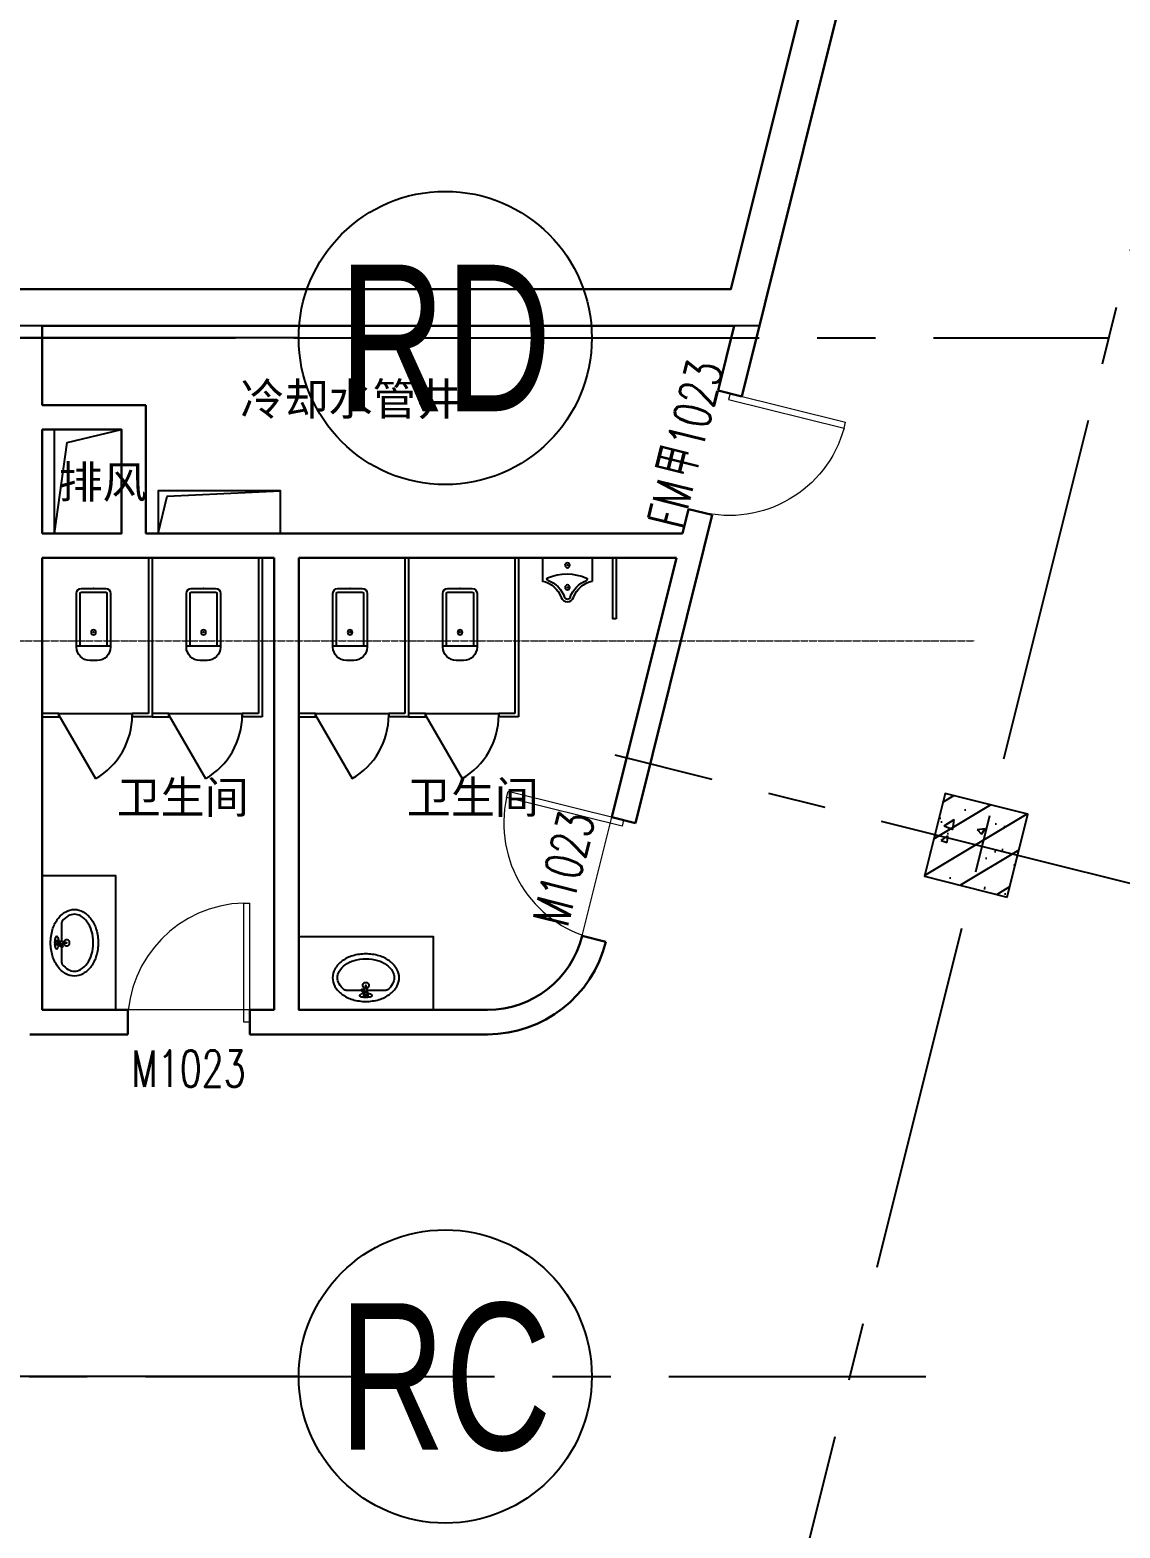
# Model space of a CAD drawing. Extents: x 138868 to 1251000, y -188972 to 132579.
# Drawn here: x 920902 to 929826, y 88438 to 100699 of the extents above; entities that cross this region are included whole.
import ezdxf
from ezdxf.enums import TextEntityAlignment as Align

# ---------------------------------------------------------------- set-up
doc = ezdxf.new("R2010")
doc.units = 0
doc.linetypes.add('CENTER2', pattern=[28.575000000000003, 19.05, -3.175, 3.175, -3.175])
doc.linetypes.add('DASHDOT', pattern=[1, 0.5, -0.25, 0, -0.25])
doc.layers.get('0').update_dxf_attribs({"color": 8})
doc.layers.get('Defpoints').update_dxf_attribs({"color": 8})
for name, color, linetype in [('#幕墙线-平面', 8, 'Continuous'), ('#标注', 8, 'Continuous'), ('#结构边线+内凹外凸边线', 8, 'Continuous'), ('#轴线', 8, 'CENTER2'), ('A-FLOR-SPCL', 8, 'Continuous'), ('A-Hole', 8, 'Continuous'), ('COLUMN', 8, 'Continuous'), ('dim', 8, 'Continuous'), ('WINDOW_TEXT', 8, 'Continuous'), ('建-填充', 8, 'Continuous'), ('数据中心轮廓线', 8, 'Continuous')]:
    doc.layers.add(name, color=color, linetype=linetype)
for name, color, linetype, lineweight in [('DOOR_FIRE', 8, 'Continuous', 13), ('DOOR_FIRE_TEXT', 8, 'Continuous', 9), ('DOTE', 8, 'DASHDOT', 5), ('PUB_TEXT', 8, 'Continuous', 5), ('WALL', 8, 'Continuous', 30), ('WINDOW', 8, 'Continuous', 13)]:
    doc.layers.add(name, color=color, linetype=linetype, lineweight=lineweight)
doc.styles.add('_TCH_WINDOW', font='SIMPLEX', dxfattribs={"height": 3.5, "bigfont": 'GBCBIG'})
doc.styles.add('JHZX', font='jrs.shx', dxfattribs={"width": 0.6, "bigfont": 'jhz.shx'})
doc.styles.get("Standard").update_dxf_attribs({"font": 'arial.ttf'})
doc.dimstyles.new('JZBZ-300', dxfattribs={"dimscale": 300, "dimtxt": 3, "dimasz": 1.5, "dimexe": 1, "dimexo": 1, "dimgap": 0.5, "dimtad": 1, "dimdec": 0, "dimdsep": 46, "dimtxsty": 'JHZX', "dimblk1": 'ARCHTICK', "dimblk2": 'ARCHTICK', "dimsah": 1, "dimcen": 0, "dimclrd": 1, "dimclre": 1, "dimclrt": 2, "dimadec": 1, "dimazin": 2, "dimtfac": 1, "dimtdec": 0, "dimtix": 1, "dimtmove": 0, "dimatfit": 3, "dimfxl": 1, "dimtolj": 1, "dimlwd": -1, "dimlwe": -1, "dimarcsym": 1})

# ---------------------------------------------------------------- blocks, each defined once
blk = doc.blocks.new('_FZH')
at = {"layer": '建-填充', "ltscale": 300}
h = blk.add_hatch(dxfattribs=at)
h.set_pattern_fill('钢筋混凝土', color=256, scale=0.1249999999999999, angle=-90.00000000000001)
h.set_pattern_definition([(315, (-0.5000000000000284, 0.5), (0.2209708691207961, 0.2209708691207959), []), (320, (-0.5000000000000284, 0.5), (-0.07844016872824407, -0.8965752282509413), [0.09374999999999993, -1.031249999999999]), (265, (-0.5000000000000284, 0.5), (0.9402401671250143, 0.1734391670162496), [0.07499999999999994, -0.8249999999999994]), (10.45139999999998, (-0.5065366750000067, 0.4252853999999786), (0.8617994275761914, -0.7231367271425267), [0.07967523749999997, -0.8764276399999996]), (316.1842, (-0.2500000000000284, 0.5), (-0.2068987679112728, -1.334051310782055), [0.1406249999999999, -1.546874999999999]), (6.635599999999983, (-0.2672416337500465, 0.3888290687499705), (1.217647338625552, -1.168328381935879), [0.1195128599999999, -1.314641249999999]), (261.1841999999999, (-0.2500000000000284, 0.5), (1.217648251156655, -1.168327431417034), [0.1124999999999999, -1.237499999999999]), (291, (-0.3125000000000284, 0.375), (-0.5032736133316734, -0.7461338151480765), [0.09374999999999993, -1.031249999999999]), (236, (-0.3125000000000284, 0.375), (0.9064375563085658, -0.3041441649019772), [0.07499999999999994, -0.8249999999999994]), (341.4514, (-0.3544395075000182, 0.3128222087499921), (0.4031631208874401, -1.050278285726862), [0.07967523749999997, -0.8764276399999996]), (307.5, (-0.5000000000000284, 0.5), (0.4161173172891392, -0.01519981914661343), [0, -0.8149999999999995, 0, -0.8374999999999995, 0, -0.8281249999999994]), (277.5, (-0.5000000000000284, 0.5), (0.49301463985295, -0.3288369218026856), [0, -0.4774999999999997, 0, -0.7962499999999995, 0, -0.3156249999999998]), (237.5, (-0.5000000000000284, 0.7787500000000023), (-0.02819358966797485, -0.6672780452155109), [0, -0.3124999999999999, 0, -0.9749999999999995, 0, -1.293749999999999]), (227.5, (-0.5000000000000284, 0.9037500000000023), (0.1251312279153969, -0.7289827116779823), [0, -0.4062499999999997, 0, -0.6474999999999995, 0, -0.9187499999999994])])
h.paths.add_polyline_path([(-0.5000000000000284, 0.5), (-0.5000000000000284, -0.5), (0.4999999999999716, -0.5), (0.4999999999999716, 0.5)])
at = {"layer": '#结构边线+内凹外凸边线'}
blk.add_lwpolyline([(-0.5000000000000284, -0.5), (0.4999999999999716, -0.5), (0.4999999999999716, 0.5), (-0.5000000000000284, 0.5)], close=True, dxfattribs=at)
blk = doc.blocks.new('9-10#$0$$TCHSYS$APDOOR2D')
blk.add_line((0.5, 0), (9.094947017729283e-16, 0.8660254037844392))
blk.add_arc((0.5, 0), 1, 120, 180)
blk = doc.blocks.new('9-10#$0$$lvtry$00000202')
for p, q in [((-109.783438805247, -40.0000000100008, 1e-08), (-109.7834388052397, -469.6564289897615, 1e-08)), ((99.78343880524699, -30.0000000100008, 1e-08), (-99.78343880523971, -30.0000000100008, 1e-08)), ((109.7834388052397, -469.6564289897615, 1e-08), (109.7834388052397, -40.0000000100008, 1e-08)), ((139.7834388052397, -469.6564289897615, 1e-08), (-139.7834388052397, -469.6564289897615, 1e-08))]:
    blk.add_line(p, q)
at = {"elevation": 1e-08}
blk.add_lwpolyline([(139.7834388052397, -40.0000000100008, 0.4142135623730951), (99.78343880523971, -1.000080374069512e-08), (-99.78343880523971, -1.000080374069512e-08, 0.4142135623730951), (-139.7834388052397, -40.0000000100008), (-139.7834388052397, -479.6564289897615, 0.4142135623730951), (-29.78343880523971, -589.6564289897615), (29.78343880523971, -589.6564289897615, 0.4142135623730903), (139.7834388052397, -479.6564289897633)], format="xyb", close=True, dxfattribs=at)
blk.add_circle((3.637978807091713e-12, -358.6146012114659, 1e-08), 20)
for centre, start, end in [((-99.78343880524699, -40.0000000100008, 1e-08), 90, 180), ((99.78343880523971, -40.0000000100008, 1e-08), 0, 90)]:
    blk.add_arc(centre, 10, start, end)
for p in [(3.637978807091713e-12, -1.000080374069512e-08, 1e-08), (3.637978807091713e-12, -358.6146012114659, 1e-08)]:
    blk.add_point(p)
blk = doc.blocks.new('9-10#$0$$lvtry$00000195')
for p, q in [((-165.1691291685966, -91.37854711315595), (-34.43534029864168, -91.37854711315595)), ((-16.69233966809043, -58.32463462447049), (-16.69233966809043, -48.48868728950038)), ((-16.18431635629895, -91.37854711315595), (-10.95621004794884, -91.37854711315595)), ((10.95620921340378, -91.37854711315595), (165.1691283340515, -91.37854711315595)), ((16.69233883354536, -58.32463462447049), (16.69233883354536, -48.48868728950038))]:
    blk.add_line(p, q)
blk.add_lwpolyline([(272.6389248470841, -194.7421038927423, -0.132138150954981), (253.5803441062635, -265.5990382041637, -0.1066614028990579), (192.7848324525585, -332.4455661378452, -0.08333936943727896), (107.9217584108592, -373.8538565439521, -0.07203938757544345), (-4.172434273641557e-07, -389.4842077855137, -0.0720393875754408), (-107.9217592453751, -373.8538565439521, -0.08333936943727983), (-192.7848332870744, -332.4455661378452, -0.1066614028990598), (-253.5803449407795, -265.5990382041928, -0.1321381509549841), (-272.6389256816001, -194.7421038927714, -0.1321381509549794), (-253.5803449407795, -123.8851695813501, -0.1066614028990545), (-192.7848332870744, -57.03864164766856, -0.08333936943728208), (-107.9217592453751, -15.63035124156158, -0.07203938757544434), (-4.172725311946124e-07, 0, -0.07203938757544699), (107.9217584108592, -15.63035124156158, -0.08333936943728112), (192.7848324525585, -57.03864164766856, -0.1066614028990595), (253.5803441062635, -123.885169581321, -0.1321381509549796)], format="xyb", close=True)
blk.add_circle((-4.172725311946124e-07, -58.32463462447049), 16.69233925081608)
for centre, radius, start, end in [((-68.2857936002656, -231.3372843045508), 174.1962364631342, 128.9256896159892, 149.890599619103), ((-165.1691291685966, -111.3785471131559), 20, 90, 128.9256896159892), ((-40.18135765722764, -49.11782039451646), 10.06450358181337, 106.6095606707905, 258.1648168314234), ((-64.28781055433137, 218.3654626998468), 258.7112282179222, 274.7069152505645, 282.3731635936319), ((-74.62124821597172, -228.4838567084807), 172.5795059260873, 71.36004855192897, 79.18732016849276), ((-28.90521539268593, -95.1004367924179), 6.774339234079719, 155.3439801166094, 308.3224154564381), ((-170.980091672518, 3.459482849924825), 166.2489730946692, 324.8410728659958, 338.133718030356), ((-170.980091672518, 3.459482849924825), 169.652629299969, 324.8410728659958, 331.3523341770557), ((-28.90521539268593, -95.1004367924179), 3.370683028779979, 155.3439801166094, 308.3224154564381), ((100.4320492770821, -209.8662862320198), 169.6526292999691, 132.31406139628, 138.8253227073732), ((-4.172725311946124e-07, -130.729449080769), 25.04147884924896, 112.5160031671943, 67.4839968328057), ((100.4320492770821, -209.8662862320198), 166.2489730946693, 125.5326775435753, 138.8253227073732), ((-12.26054613540691, -73.92359848564956), 10.59940537502004, 201.8923753688605, 261.7740202046142), ((-4.172725311946124e-07, -48.48868728950038), 16.69233925081608, 0, 180), ((-381.0866104367124, -130.7378858590819), 372.2172360846195, 2.398242787222265, 6.762688832824211), ((-4.172725311946124e-07, -111.4875916514429), 9.902517937004529, 201.7836930228204, 338.2163069771796), ((64.28780971978631, 218.3654626998468), 258.7112282179222, 257.626836406368, 265.2930847494355), ((381.0866096021673, -130.7378858590528), 372.2172360846195, 170.1008309111423, 177.6017572127778), ((74.62124738151397, -228.4838567084807), 172.5795059260873, 100.8126798315072, 110.4190736218762), ((40.18135682268257, -49.11782039451646), 10.06450358181337, 281.8351831685765, 73.39043932920947), ((165.1691283340515, -111.3785471131559), 20, 51.07431038401079, 90), ((165.1691283340515, -111.3785471131559), 20, 51.07431038401079, 90), ((68.28579276577875, -231.3372843045508), 174.1962364631293, 30.10940038089703, 51.07431038401079), ((-131.3919274636246, -194.7421038927569), 101.2469982179396, 149.890599619103, 180), ((-131.3919274636537, -194.7421038927569), 101.2469982179332, 180, 210.109400380897), ((131.3919266291668, -194.7421038927569), 101.2469982179356, 0, 30.10940038089703), ((131.3919266291668, -194.7421038927569), 101.2469982179359, 329.890599619103, 0), ((-68.2857936002656, -158.1469234809629), 174.1962364631246, 210.109400380897, 234.462320201174), ((-27.00015761008763, -100.347037374042), 245.2267269097811, 234.462320201174, 253.5182607968169), ((-4.172725311946124e-07, -9.089240177010652), 340.394967608484, 253.5182607968169, 270), ((-4.172725311946124e-07, -9.089240177039756), 340.3949676084785, 270, 286.4817392031831), ((27.00015677554256, -100.347037374042), 245.2267269097772, 286.4817392031831, 305.537679798826), ((68.28579276577875, -158.1469234809629), 174.1962364631294, 305.537679798826, 329.890599619103)]:
    blk.add_arc(centre, radius, start, end)
for p in [(-4.172725311946124e-07, -58.32463462447049), (-4.172725311946124e-07, -130.729449080769)]:
    blk.add_point(p)
blk = doc.blocks.new('9-10#$0$$lvtry$00000224')
at = {"elevation": 1e-08}
blk.add_lwpolyline([(-205, -190.6921668673604), (-205, 0), (205, 0), (205, -190.6921668674622, 0.2680681872429386), (50.76696929223908, -323.4628327439095, -0.3177651244820785), (-5.731635610572994e-08, -359.6467267491116, -0.3177651238976431), (-50.76696929212994, -323.4628327442388, 0.2680681872434905)], format="xyb", close=True, dxfattribs=at)
for centre in [(-0.03083547895221272, -60.4347828306818, 1e-08), (0, -241.6221587791042, 1e-08)]:
    blk.add_circle(centre, 20)
for centre, radius, start, end in [((-152.1659696590359, -175.0054347957957, 1e-08), 10, 114.1083874819535, 248.1393961509877), ((5.093395360730938, -526.4251228258981, 1e-08), 395.0016948295107, 66.66751466269334, 114.1083874819535), ((-242.8073158457846, -400.9316236420891, 1e-08), 233.4306809856922, 19.26394190469955, 68.1393961509877), ((242.8073158458137, -400.9316236420091, 1e-08), 233.4306809856917, 110.4941076022079, 160.7360580953005), ((157.5795444247124, -172.9081085744874, 1e-08), 10, 290.4941076022079, 66.66751466269334), ((0.2095041858192417, -316, 1e-08), 23.99999999999859, 199.2639419046995, 269.4998392461141), ((-0.2095041858265176, -316, 1e-08), 24.00000000000079, 270.5001607538859, 340.7360580953005)]:
    blk.add_arc(centre, radius, start, end)
for p in [(-0.03083547895221272, -60.4347828306818, 1e-08), (0, -241.6221587791042, 1e-08)]:
    blk.add_point(p)
blk = doc.blocks.new('Hole-3F')
at = {"layer": 'A-Hole'}
for points in [[(2799.999974466162, 114549.9999728386), (3349.999974465463, 114549.9999728386), (3349.999974465463, 113699.9999728207), (2799.999974466162, 113699.9999728207)], [(3649.999974470818, 113699.9999728376), (4649.999974470818, 113699.9999728376), (4649.999974470818, 114049.9999728376), (3649.999974470818, 114049.9999728376)]]:
    blk.add_lwpolyline(points, close=True, dxfattribs=at)
for points in [[(2799.999974466162, 113699.9999728207), (2904.066521385219, 114442.9680338581), (3349.999974473845, 114549.9999728235)], [(3649.999974470818, 113699.9999728376), (3722.514511547517, 114006.2683530492), (4649.999974470818, 114049.9999728377)]]:
    blk.add_lwpolyline(points, dxfattribs=at)
blk = doc.blocks.new('$DorLib2D$00000001')
for p, q in [((0.45, 0.9750000000000001), (0.5000000000000002, 0.9750000000000001)), ((0.45, 0), (0.45, 0.9750000000000001)), ((0.5, 0), (0.5, 0.9750000000000001)), ((0.5, 0), (0.45, 0))]:
    blk.add_line(p, q)
blk.add_arc((0.475, 0), 0.975, 91.4692835813538, 180)
blk = doc.blocks.new('*U3167')
blk.add_line((20, 4.898587196589413e-16), (0, 0))
blk.add_circle((24, 0), 4)
at = {"style": 'JHZX', "width": 0.75}
blk.add_attdef('AXES', text='', height=4, dxfattribs=at).set_placement((23.99999999999997, 0), align=Align.MIDDLE_CENTER)
blk = doc.blocks.new('_ARCHTICK')
at = {"color": 0, "linetype": 'ByBlock', "const_width": 0.15}
blk.add_lwpolyline([(-0.5, -0.5), (0.5, 0.5)], dxfattribs=at)
blk = doc.blocks.new('*D3321')
at = {"layer": '#标注', "ltscale": 300, "transparency": 16777216}
for p, q in [((856190.8966844945, 99692.36909648811), (854993.744198457, 101943.8854600338)), ((1008530.367629015, 79636.49725693116), (1010269.463448736, 81501.44919732175))]:
    blk.add_line(p, q, dxfattribs=at)
blk.add_arc((918301.9844985469, -17121.59754685307), 134550.0001244242, 46.99999999366509, 117.9999999999995, dxfattribs=at)
at = {"layer": 'Defpoints', "color": 0, "ltscale": 300, "transparency": 16777216}
for p in [(962846.5674255192, 109840.9271025278), (856331.73815333, 99427.48481863044), (1008325.768120972, 79417.09114646802), (918301.9844985469, -17121.59754685307)]:
    blk.add_point(p, dxfattribs=at)
at = {"layer": '#标注', "ltscale": 300, "transparency": 16777216, "xscale": 450, "yscale": 450, "zscale": 450}
for p, rotation in [((855134.5856672928, 101679.0011821761), 207.9999999999995), ((1010064.863940693, 81282.04308685866), 316.9999999936651)]:
    blk.add_blockref('_ARCHTICK', p, dxfattribs=dict(at, rotation=rotation))
at = {"layer": '#标注', "ltscale": 300, "transparency": 16777216, "insert": (935942.5994007356, 116872.1755902018), "char_height": 900, "attachment_point": 5, "rotation": 352.4999999968323, "style": 'JHZX'}
blk.add_mtext('\\A1;71°', dxfattribs=at)
blk = doc.blocks.new('*D3322')
at = {"layer": '#标注', "ltscale": 300, "transparency": 16777216}
for p, q in [((983851.1665590641, 97798.35182484554), (984520.0357641303, 98971.00437009812)), ((1008530.367629015, 79636.49725693121), (1009451.065416566, 80623.82475547062))]:
    blk.add_line(p, q, dxfattribs=at)
blk.add_arc((918301.984498547, -17121.59754685324), 133350.0001244263, 46.9999999936651, 60.29999991711377, dxfattribs=at)
at = {"layer": 'Defpoints', "color": 0, "ltscale": 300, "transparency": 16777216}
for p in [(983702.5289581575, 97537.76237072912), (1001435.684510989, 87142.54036943044), (1008325.768120972, 79417.09114646813), (918301.984498547, -17121.59754685324)]:
    blk.add_point(p, dxfattribs=at)
at = {"layer": '#标注', "ltscale": 300, "transparency": 16777216, "xscale": 450, "yscale": 450, "zscale": 450}
for p, rotation in [((984371.3981632235, 98710.41491598164), 150.2999999171138), ((1009246.465908523, 80404.41864500754), 316.9999999936651)]:
    blk.add_blockref('_ARCHTICK', p, dxfattribs=dict(at, rotation=rotation))
at = {"layer": '#标注', "ltscale": 300, "transparency": 16777216, "insert": (997696.3274677793, 90763.25235255435), "char_height": 900, "attachment_point": 5, "rotation": 323.6499999553894, "style": 'JHZX'}
blk.add_mtext('\\A1;13.3°', dxfattribs=at)
blk = doc.blocks.new('*D3323')
at = {"layer": '#标注', "ltscale": 300, "transparency": 16777216}
for p, q in [((950308.2513160052, 111248.5271582598), (950634.8458755462, 112558.4263906632)), ((983851.1665590642, 97798.35182484554), (984520.0357641302, 98971.00437009783))]:
    blk.add_line(p, q, dxfattribs=at)
blk.add_arc((918301.984498547, -17121.59754685313), 133350.0001244259, 60.29999991711373, 75.99999999999903, dxfattribs=at)
at = {"layer": 'Defpoints', "color": 0, "ltscale": 300, "transparency": 16777216}
for p in [(950235.6747473254, 110957.4384403771), (973530.7245299395, 104253.8893017246), (983702.5289581575, 97537.76237072906), (918301.984498547, -17121.59754685313)]:
    blk.add_point(p, dxfattribs=at)
at = {"layer": '#标注', "ltscale": 300, "transparency": 16777216, "xscale": 450, "yscale": 450, "zscale": 450}
for p, rotation in [((950562.2693068662, 112267.3376727804), 165.999999999999), ((984371.3981632236, 98710.41491598135), 330.2999999171137)]:
    blk.add_blockref('_ARCHTICK', p, dxfattribs=dict(at, rotation=rotation))
at = {"layer": '#标注', "ltscale": 300, "transparency": 16777216, "insert": (968155.2211414808, 107205.6212330961), "char_height": 900, "attachment_point": 5, "rotation": 338.14999995855635, "style": 'JHZX'}
blk.add_mtext('\\A1;15.7°', dxfattribs=at)
blk = doc.blocks.new('*D3324')
at = {"layer": '#标注', "ltscale": 300, "transparency": 16777216}
for p, q in [((918301.9844985479, 115178.402575583), (918301.9844985479, 116528.4025775726)), ((950308.251316005, 111248.5271582598), (950634.845875546, 112558.426390663))]:
    blk.add_line(p, q, dxfattribs=at)
blk.add_arc((918301.9844985468, -17121.59754685307), 133350.0001244257, 75.999999999999, 89.99999999999955, dxfattribs=at)
at = {"layer": 'Defpoints', "color": 0, "ltscale": 300, "transparency": 16777216}
for p in [(918301.9844985479, 114878.402575583), (939928.4105648552, 114463.0528831376), (950235.6747473251, 110957.4384403771), (918301.9844985468, -17121.59754685307)]:
    blk.add_point(p, dxfattribs=at)
at = {"layer": '#标注', "ltscale": 300, "transparency": 16777216, "xscale": 450, "yscale": 450, "zscale": 450}
for p, rotation in [((918301.9844985479, 116228.4025775727), 179.9999999999995), ((950562.2693068661, 112267.3376727802), 345.999999999999)]:
    blk.add_blockref('_ARCHTICK', p, dxfattribs=dict(at, rotation=rotation))
at = {"layer": '#标注', "ltscale": 300, "transparency": 16777216, "insert": (934626.3830628317, 115829.9595890001), "char_height": 900, "attachment_point": 5, "rotation": 352.9999999999993, "style": 'JHZX'}
blk.add_mtext('\\A1;14°', dxfattribs=at)

msp = doc.modelspace()

# ---------------------------------------------------------------- linework, layer by layer
at = {"layer": '#幕墙线-平面', "ltscale": 500}
msp.add_lwpolyline([(998285.7021367988, 80237.03399766423, 0.2860734634963688), (866144.3737756913, 97576.69969902467, 0.4324632496480859), (862392.3873621444, 86538.52766009257), (877125.2731387713, 58829.99946906487, 0.3897332674103929), (887336.5475836261, 55231.04394336417, -0.2739152575343032), (966866.7564053421, 44807.51845885115, 0.3893999561442285), (977654.2845651237, 45646.6890394357), (999058.200471947, 68599.57872991194, 0.4327152502695922)], format="xyb", close=True, dxfattribs=at)
msp.add_lwpolyline([(866144.3739002969, 97576.69966680114, 0.4324632496197469), (862392.3874869961, 86538.52762810932), (877125.2732638898, 58829.99943657988, 0.3897332673906265), (887336.5477104676, 55231.04391210387, -0.2124371498010051), (951317.533810321, 54318.83629549388, 0.3893999562089555), (961622.6773407378, 57617.16739056236), (977172.2098301607, 84878.39989842544, 0.4327152502067482), (973743.2372546513, 96026.01245414908, 0.2242489846275923), (866144.3739002966, 97576.69966680091)], format="xyb", dxfattribs=at)
at = {"layer": '#幕墙线-平面'}
msp.add_lwpolyline([(998095.2647136045, 80005.22893333831, 0.2860734634963688), (866268.5585628813, 97303.60971636232, 0.432463249648085), (862657.2716399438, 86679.36912903795), (877390.1574166291, 58970.84093790059, 0.3897332674103919), (887218.5090697727, 55506.8462443829, -0.2739152575343032), (967051.8826010546, 45043.58686347376, 0.3893999561442295), (977434.8784545485, 45851.28854735848), (998838.7943614612, 68804.17823793064, 0.4327152502695888), (998095.264720533, 80005.2289276463)], format="xyb", dxfattribs=at)
at = {"layer": '#幕墙线-平面', "ltscale": 300}
msp.add_lwpolyline([(866268.5586875654, 97303.60968417418, 0.432463249619747), (862657.2717648009, 86679.36909704446), (877390.1575417477, 58970.84090541583, 0.3897332673906247), (887218.5091965785, 55506.84621310746, -0.2124371498010051), (951443.3872383656, 54591.16131206322, 0.3893999562089572), (961362.0878863917, 57765.80499106646), (976911.6203758148, 85027.03749892954, 0.4327152502067479), (973611.2342718868, 95756.61458381359, 0.2242489846275924)], format="xyb", close=True, dxfattribs=at)
at = {"layer": '#轴线', "ltscale": 150}
for p, q in [((920580.617890948, 61461.40198159701), (932483.1751582739, 109199.9517297034)), ((906868.7748305814, 98178.40233790182), (929735.1942601784, 98178.40233790182)), ((984712.8874651897, 80048.5183661987), (925692.6984016616, 94763.9042328361)), ((908988.0628547487, 89678.40233790182), (928237.7568218689, 89678.40233790182))]:
    msp.add_line(p, q, dxfattribs=at)
msp.add_arc((918301.9845202272, -17121.59760284243), 124899.9999998406, 45.62366798156813, 118.9562780656252, dxfattribs=at)
at = {"layer": 'A-FLOR-SPCL', "ltscale": 5}
for p, q in [((921001.984473017, 96378.40242598642), (921001.9844729668, 95103.4024259678)), ((921871.984498228, 96378.40242589003), (921871.9844981777, 95103.40242591983)), ((921871.984473017, 96378.40242594964), (921871.9844729668, 95103.40242597897)), ((921901.984498228, 96378.40242592682), (921901.9844981767, 95078.40242591704)), ((921901.984473017, 96378.40242598642), (921901.9844729658, 95078.40242597618)), ((922771.984498228, 96378.40242589003), (922771.9844981777, 95103.40242591983)), ((922771.984473017, 96378.40242594964), (922771.9844729668, 95103.40242597897)), ((922801.984498228, 96378.40242592682), (922801.9844981767, 95078.40242591704)), ((922801.984473017, 96378.40242598642), (922801.9844729658, 95078.40242597618)), ((923101.9844730599, 96378.4024259863), (923101.9844730096, 95103.40242596768)), ((923971.9844982708, 96378.40242588992), (923971.9844982205, 95103.40242591972)), ((923971.9844730599, 96378.40242594952), (923971.9844730096, 95103.40242597886)), ((924001.9844982708, 96378.4024259267), (924001.9844982196, 95078.40242591692)), ((924001.9844730599, 96378.4024259863), (924001.9844730087, 95078.40242597606)), ((924871.9844982708, 96378.40242588992), (924871.9844982205, 95103.40242591972)), ((924871.9844730599, 96378.40242594952), (924871.9844730096, 95103.40242597886)), ((924901.9844982708, 96378.4024259267), (924901.9844982196, 95078.40242591692)), ((924901.9844730599, 96378.4024259863), (924901.9844730087, 95078.40242597606)), ((925672.0151117933, 96378.40245102119), (925672.0151117682, 95878.40245110408)), ((925672.0151117337, 96378.40242581029), (925672.0151117085, 95878.40242589317)), ((925702.0151117933, 96378.40245101979), (925702.0151117682, 95878.40245110408)), ((925702.0151117337, 96378.40242580889), (925702.0151117085, 95878.40242589317)), ((925702.0151117682, 95878.40245110408), (925672.0151117085, 95878.40245110559)), ((921139.4844981404, 95103.40242591331), (921001.9844981777, 95103.40242590866)), ((921139.4844729295, 95103.40242597245), (921001.9844729668, 95103.4024259678)), ((921001.984498228, 95078.40242591238), (921139.4844981385, 95078.40242591052)), ((921001.9844729982, 95078.40242597199), (921139.4844729276, 95078.40242597013)), ((921139.4844981385, 95078.40242591052), (921139.4844981404, 95103.40242591331)), ((921139.4844729276, 95078.40242597013), (921139.4844729295, 95103.40242597245)), ((921139.4844981404, 95103.40242597245), (921739.4844981404, 95103.40242599434)), ((921871.9844981777, 95103.40242591983), (921739.4844981404, 95103.40242593474)), ((921739.4844981404, 95103.40242593474), (921739.4844981395, 95078.40242593054)), ((921871.9844729668, 95103.40242597897), (921739.4844729295, 95103.40242599434)), ((921739.4844729295, 95103.40242599434), (921739.4844729286, 95078.40242598968)), ((921901.9844981767, 95078.40242591704), (921739.4844981404, 95078.40242593567)), ((921901.9844729658, 95078.40242597618), (921739.4844729295, 95078.4024259948)), ((922039.4844981404, 95103.40242591331), (921901.9844981777, 95103.40242590866)), ((922039.4844729295, 95103.40242597245), (921901.9844729668, 95103.4024259678)), ((921901.984498228, 95078.40242591238), (922039.4844981385, 95078.40242591052)), ((921901.9844729982, 95078.40242597199), (922039.4844729276, 95078.40242597013)), ((922039.4844981385, 95078.40242591052), (922039.4844981404, 95103.40242591331)), ((922039.4844729276, 95078.40242597013), (922039.4844729295, 95103.40242597245)), ((922039.4844981404, 95103.40242597245), (922639.4844981404, 95103.40242599434)), ((922771.9844981777, 95103.40242591983), (922639.4844981404, 95103.40242593474)), ((922639.4844981404, 95103.40242593474), (922639.4844981395, 95078.40242593054)), ((922771.9844729668, 95103.40242597897), (922639.4844729295, 95103.40242599434)), ((922639.4844729295, 95103.40242599434), (922639.4844729286, 95078.40242598968)), ((922801.9844981767, 95078.40242591704), (922639.4844981404, 95078.40242593567)), ((922801.9844729658, 95078.40242597618), (922639.4844729295, 95078.4024259948)), ((923239.4844981832, 95103.4024259132), (923101.9844982205, 95103.40242590854)), ((923239.4844729723, 95103.40242597234), (923101.9844730096, 95103.40242596768)), ((923101.9844982708, 95078.40242591227), (923239.4844981814, 95078.4024259104)), ((923101.984473041, 95078.40242597187), (923239.4844729705, 95078.40242597001)), ((923239.4844981814, 95078.4024259104), (923239.4844981832, 95103.4024259132)), ((923239.4844729705, 95078.40242597001), (923239.4844729723, 95103.40242597234)), ((923239.4844981832, 95103.40242597234), (923839.4844981832, 95103.40242599422)), ((923971.9844982205, 95103.40242591972), (923839.4844981832, 95103.40242593462)), ((923839.4844981832, 95103.40242593462), (923839.4844981823, 95078.40242593043)), ((923971.9844730096, 95103.40242597886), (923839.4844729723, 95103.40242599422)), ((923839.4844729723, 95103.40242599422), (923839.4844729714, 95078.40242598957)), ((924001.9844982196, 95078.40242591692), (923839.4844981832, 95078.40242593555)), ((924001.9844730087, 95078.40242597606), (923839.4844729723, 95078.40242599469)), ((924139.4844981832, 95103.4024259132), (924001.9844982205, 95103.40242590854)), ((924139.4844729723, 95103.40242597234), (924001.9844730096, 95103.40242596768)), ((924001.9844982708, 95078.40242591227), (924139.4844981814, 95078.4024259104)), ((924001.984473041, 95078.40242597187), (924139.4844729705, 95078.40242597001)), ((924139.4844981814, 95078.4024259104), (924139.4844981832, 95103.4024259132)), ((924139.4844729705, 95078.40242597001), (924139.4844729723, 95103.40242597234)), ((924139.4844981832, 95103.40242597234), (924739.4844981832, 95103.40242599422)), ((924871.9844982205, 95103.40242591972), (924739.4844981832, 95103.40242593462)), ((924739.4844981832, 95103.40242593462), (924739.4844981823, 95078.40242593043)), ((924871.9844730096, 95103.40242597886), (924739.4844729723, 95103.40242599422)), ((924739.4844729723, 95103.40242599422), (924739.4844729714, 95078.40242598957)), ((924901.9844730087, 95078.40242597606), (924739.4844729723, 95078.40242599469))]:
    msp.add_line(p, q, dxfattribs=at)
for points in [[(921001.9844730068, 92678.40242598223), (921001.9844730068, 93778.40242598223), (921601.9844730068, 93778.40242598223), (921601.9844730068, 92678.40242598223)], [(924201.9844730184, 92678.40242597897), (923101.9844730184, 92678.40242597897), (923101.9844730184, 93278.40242597897), (924201.9844730184, 93278.40242597897)]]:
    msp.add_lwpolyline(points, close=True, dxfattribs=at)
at = {"layer": 'dim', "ltscale": 300}
for points in [[(909963.945715663, 98578.4023309304), (907511.2838960048, 108415.4915936626, 0.08546788528828636), (866144.3739002969, 97576.19505117892, 0.4324632496197455), (862392.3874869961, 86538.02301248722), (877125.2732638898, 58829.49482095783, 0.3897332673906265), (887336.5477104676, 55230.53929648176, -0.2124371498010051), (951317.533810321, 54318.33167987183, 0.3893999562089553), (961622.6773407378, 57616.66277494014), (977172.2098301607, 84877.8952828034, 0.4327152502067507), (973743.2372546513, 96025.50783852703, 0.09273048928582212), (929092.6849368347, 108415.4916114839), (926640.0230481792, 98578.40207202872)], [(909729.5600268035, 98278.40233456931), (907282.1497937301, 108094.4286339566, 0.08495546336409823), (866268.5586874872, 97303.10506851663, 0.4324632496197475), (862657.2717648002, 86678.86448142375), (877390.1575417477, 58970.3362897936, 0.3897332673906237), (887218.5091965788, 55506.3415974853, -0.212437149801005), (951443.3872383656, 54590.65669644106, 0.3893999562089543), (961362.0878863917, 57765.30037544435), (976911.6203758148, 85026.53288330755, 0.4327152502067534), (973611.234271887, 95756.10996819154, 0.09221741090204245), (929321.8190390503, 108094.4286515407), (926874.4087352243, 98278.40206838981)]]:
    msp.add_lwpolyline(points, format="xyb", close=True, dxfattribs=at)
at = {"layer": 'DOTE'}
msp.add_line((907966.2095207847, 95700.19971366489), (928637.7541248323, 95700.19971366489), dxfattribs=at)
msp.add_arc((918301.9845455997, -17121.59765952924), 124899.9999994387, 46.00000001977925, 121.0000000005282, dxfattribs=at)
at = {"layer": 'WALL'}
for p, q in [((926640.0231385652, 98578.40212818852), (928945.6771459195, 107825.8752602158)), ((926918.2426367791, 98454.20993863011), (929174.8589863528, 107505.003767806)), ((920901.9844144958, 98578.40212818951), (918001.981797277, 98578.40212818905)), ((926640.0231385652, 98578.40212818852), (920901.9844144958, 98578.40212818951)), ((926730.2751260973, 97700.3135058998), (926918.2426180206, 98454.20993863046)), ((926668.2860818831, 98278.40212818945), (921001.9844144986, 98278.40212818858)), ((921001.9844144986, 98278.40212818858), (921001.9844144988, 97628.4024259795)), ((926668.2860818831, 98278.40212818945), (926536.2159808476, 97748.69788501837)), ((926536.2159808476, 97748.69788501837), (926730.2751260973, 97700.3135058998)), ((921851.984473025, 97628.40242597961), (921001.9844144988, 97628.4024259795)), ((921851.984473025, 97628.40242597961), (921851.9844730252, 96578.40242597857)), ((921651.9844730247, 97428.40242597961), (921001.9844144939, 97428.40242597956)), ((921001.9844144939, 97428.40242597956), (921001.9844144941, 96578.40242600557)), ((921651.9844730247, 97428.40242597961), (921651.984473025, 96578.40242600563)), ((926294.2940852477, 96778.4021587426), (926244.4285513007, 96578.40242599387)), ((926488.3532304978, 96730.01777962403), (926294.2940852477, 96778.4021587426)), ((926419.5866123342, 96454.2099386304), (926488.3532304978, 96730.01777962403)), ((921651.984473025, 96578.40242600563), (921001.9844144941, 96578.40242600557)), ((923001.9844730168, 96578.4024259866), (921851.9844730252, 96578.40242597857)), ((926244.4285513007, 96578.40242599387), (923001.9844730168, 96578.4024259866)), ((921001.9844730182, 96378.40242596972), (921001.9844730189, 92678.40242599341)), ((921751.9844730168, 96378.40242598642), (921001.9844730182, 96378.40242596972)), ((922901.9844730189, 96378.40242600319), (921751.9844730168, 96378.40242598642)), ((922901.9844730189, 96378.40242600319), (922901.9844730198, 92678.40242599364)), ((926194.5629350073, 96378.40242598997), (923101.9844730191, 96378.40242598951)), ((923101.9844730191, 96378.40242598951), (923101.9844730198, 92678.40242599288)), ((926194.5629350073, 96378.40242598997), (925665.1792998989, 94255.16063576046)), ((925859.2384451572, 94206.7762566398), (926419.5866708551, 96454.2102364272)), ((925665.1792998989, 94255.16063576046), (925859.2384451572, 94206.7762566398)), ((925617.3165495596, 93236.48053038772), (925423.2574043046, 93284.86490950768)), ((921701.9844729926, 92678.40242600162), (921001.9844730189, 92678.40242599341)), ((921701.9844729924, 92478.40242599352), (921701.9844729926, 92678.40242600162)), ((922901.9844730198, 92678.40242599364), (922701.9844729926, 92678.40242600173)), ((922701.9844729926, 92678.40242600173), (922701.9844729924, 92478.40242599364)), ((924647.0208232831, 92678.40242598677), (923101.9844730198, 92678.40242599288)), ((920901.9844730175, 92478.4024259863), (921701.9844729924, 92478.40242599352)), ((922701.9844729924, 92478.40242599364), (923001.9844730175, 92478.4024259866)), ((924647.0208232831, 92478.40242598683), (923001.9844730175, 92478.4024259866))]:
    msp.add_line(p, q, dxfattribs=at)
for centre, radius in [((924647.0208232831, 93478.40242598747), 800.0000000006814), ((924647.0208232829, 93478.40242598753), 1000.000000000708)]:
    msp.add_arc(centre, radius, 270, 346.0000000011102, dxfattribs=at)
at = {"layer": 'WINDOW'}
for p, q in [((925423.2574043041, 93284.86490950704), (925665.1792999036, 94255.16063578305)), ((922701.9844730035, 92678.40242598654), (921701.9844730035, 92678.40242598642))]:
    msp.add_line(p, q, dxfattribs=at)
at = {"layer": '数据中心轮廓线'}
msp.add_lwpolyline([(965305.915565616, 99782.76689794258, 0.07427249536410932), (929092.6849368347, 108415.4916114841), (926640.0230481795, 98578.40207202872), (909963.945715663, 98578.4023309304), (907511.2838960048, 108415.4915936626, 0.07427249553223203), (871298.0535004537, 99782.76695935108)], format="xyb", dxfattribs=at)

# ---------------------------------------------------------------- block references
at = {"layer": '#标注', "xscale": 300, "yscale": 300}
for p, values in [((917101.9845453801, 98178.4023379233), {'AXES': 'RD'}), ((917101.9845453801, 89678.40233792335), {'AXES': 'RC'})]:
    msp.add_blockref('*U3167', p, dxfattribs=at).add_auto_attribs(values)
at = {"layer": 'A-FLOR-SPCL', "ltscale": 5, "xscale": -1}
for name, p in [('9-10#$0$$lvtry$00000224', (925301.9844982708, 96378.4024259267, -1e-08)), ('9-10#$0$$lvtry$00000202', (921422.4844730049, 96127.90244947345)), ('9-10#$0$$lvtry$00000202', (922322.4844730049, 96127.90244947345)), ('9-10#$0$$lvtry$00000202', (923522.4844730478, 96127.90244947333)), ('9-10#$0$$lvtry$00000202', (924422.4844730478, 96127.90244947333))]:
    msp.add_blockref(name, p, dxfattribs=at)
at = {"layer": 'A-FLOR-SPCL', "ltscale": 5, "xscale": 600, "yscale": 600, "zscale": 25, "rotation": 180}
for p in [(921439.4844729509, 95090.90242599946), (922339.4844729509, 95090.90242599946), (923539.4844729938, 95090.90242599935), (924439.4844729938, 95090.90242599935)]:
    msp.add_blockref('9-10#$0$$TCHSYS$APDOOR2D', p, dxfattribs=at)
at = {"layer": 'A-FLOR-SPCL', "ltscale": 5, "rotation": 90}
msp.add_blockref('9-10#$0$$lvtry$00000195', (921071.255023926, 93228.40242639947), dxfattribs=at)
at = {"layer": 'A-FLOR-SPCL', "ltscale": 5, "xscale": -1, "rotation": 180}
msp.add_blockref('9-10#$0$$lvtry$00000195', (923651.9844734357, 92747.6729768982), dxfattribs=at)
at = {"layer": 'A-Hole'}
msp.add_blockref('Hole-3F', (918301.984440014, -17121.59782154748), dxfattribs=at)
at = {"layer": 'COLUMN', "xscale": 700.0000000000591, "yscale": 700.0000000000591, "zscale": 700.0000000000591, "rotation": 75.99999999999785}
msp.add_blockref('_FZH', (928648.5827118815, 94026.91973240807), dxfattribs=at)
at = {"layer": 'DOOR_FIRE', "xscale": -999.9999999999999, "yscale": 999.9999999999999, "zscale": 200, "rotation": 255.9999999999999}
msp.add_blockref('$DorLib2D$00000001', (926512.2846056714, 97239.35783232789), dxfattribs=at)
at = {"layer": 'WINDOW'}
ref = msp.add_blockref('$DorLib2D$00000001', (925641.2479247313, 93745.82058308512), dxfattribs=dict(at, xscale=1000, yscale=1000, zscale=1000, rotation=76.00000000000345))
ref.add_attrib('A', 'M1023', (925303.2655263692, 93345.70065367053), dxfattribs={"layer": 'WINDOW_TEXT', "height": 297.5, "rotation": 76.00000000000347, "style": '_TCH_WINDOW', "width": 0.7058823529411765})
ref = msp.add_blockref('$DorLib2D$00000001', (922201.9844730035, 92578.40242598648), dxfattribs=dict(at, xscale=1000, yscale=1000, zscale=-1000))
ref.add_attrib('A', 'M1023', (921731.9844730012, 92049.75732108555), dxfattribs={"layer": 'WINDOW_TEXT', "height": 297.5, "style": '_TCH_WINDOW', "width": 0.7058823529411765})

# ---------------------------------------------------------------- texts
at = {"layer": 'DOOR_FIRE_TEXT', "style": '_TCH_WINDOW', "width": 0.7058823529411765}
for s, p in [('1023', (926406.361771611, 97248.11536160379)), ('FM', (926245.3035564341, 96602.14614298305))]:
    msp.add_text(s, height=297.5, rotation=75.99999999999984, dxfattribs=at).set_placement(p)
at = {"layer": 'DOOR_FIRE_TEXT', "style": '_TCH_WINDOW'}
msp.add_text('甲', height=337.5886524822695, rotation=75.99999999999984, dxfattribs=at).set_placement((926346.9107525861, 97009.67034801893))
at = {"layer": 'PUB_TEXT'}
for s, p in [('冷却水管井', (922624.3616503745, 97545.82340510318)), ('排风', (921135.911829981, 96867.16489578667)), ('卫生间', (921611.5638371215, 94286.69917627977)), ('卫生间', (923986.658823156, 94286.69917627977))]:
    msp.add_text(s, height=264.3459915611814, dxfattribs=at).set_placement(p)

# ---------------------------------------------------------------- dimensions: what is measured, and where the dimension line sits
at = {"layer": '#标注', "ltscale": 300}
for base, center, p1, p2, picture, middle in [((962846.5674255192, 109840.9271025278), (918301.9844985469, -17121.59754685307), (1008325.768120972, 79417.09114646801), (856331.73815333, 99427.48481863044), '*D3321', (935942.5994007356, 116872.1755902018)), ((939928.4105648552, 114463.0528831376), (918301.9844985469, -17121.59754685307), (950235.6747473252, 110957.4384403771), (918301.9844985479, 114878.402575583), '*D3324', (934626.3830628317, 115829.9595890001)), ((973530.7245299395, 104253.8893017246), (918301.9844985469, -17121.59754685307), (983702.5289581574, 97537.76237072906), (950235.6747473252, 110957.4384403771), '*D3323', (968155.2211414808, 107205.6212330961)), ((1001435.684510989, 87142.54036943044), (918301.9844985469, -17121.59754685318), (1008325.768120972, 79417.09114646801), (983702.5289581574, 97537.76237072906), '*D3322', (997696.3274677792, 90763.25235255435))]:
    dim = msp.add_angular_dim_3p(base=base, center=center, p1=p1, p2=p2, dimstyle='JZBZ-300', override={"dimclrd": 256, "dimclre": 256, "dimclrt": 256}, dxfattribs=at)
    dim.commit()
    dim.dimension.update_dxf_attribs({"geometry": picture, "text_midpoint": middle})

doc.saveas('drawing.dxf')
